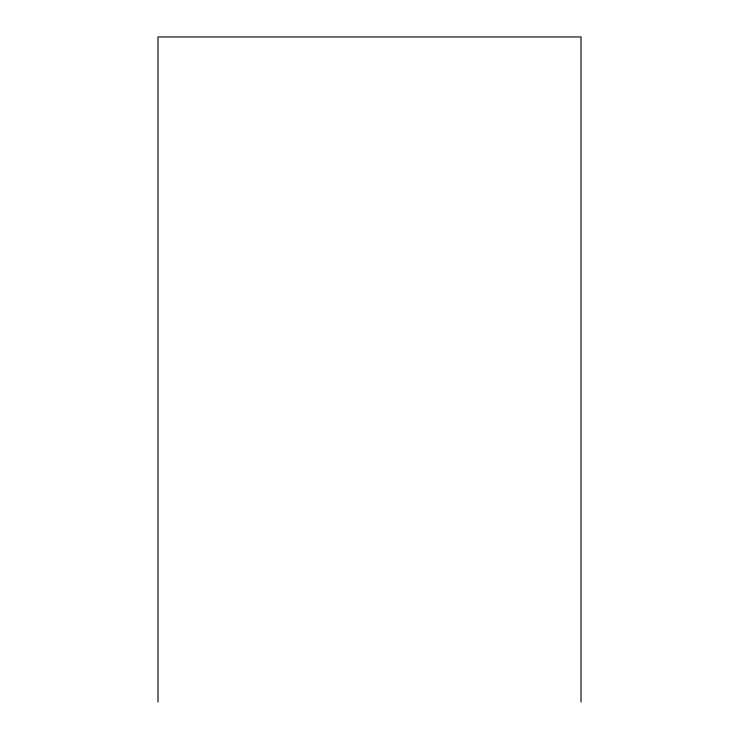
<?xml version="1.0" encoding="UTF-8"?>
<svg xmlns="http://www.w3.org/2000/svg" width="739" height="739" viewBox="0 0 739 739"><rect width="100%" height="100%" fill="white"/><g stroke="black" fill="none" stroke-linecap="round" stroke-linejoin="round"><path stroke-width="1.11" d="M581.002 702.05L581.002 36.95L157.998 36.95L157.998 702.05"/></g></svg>
